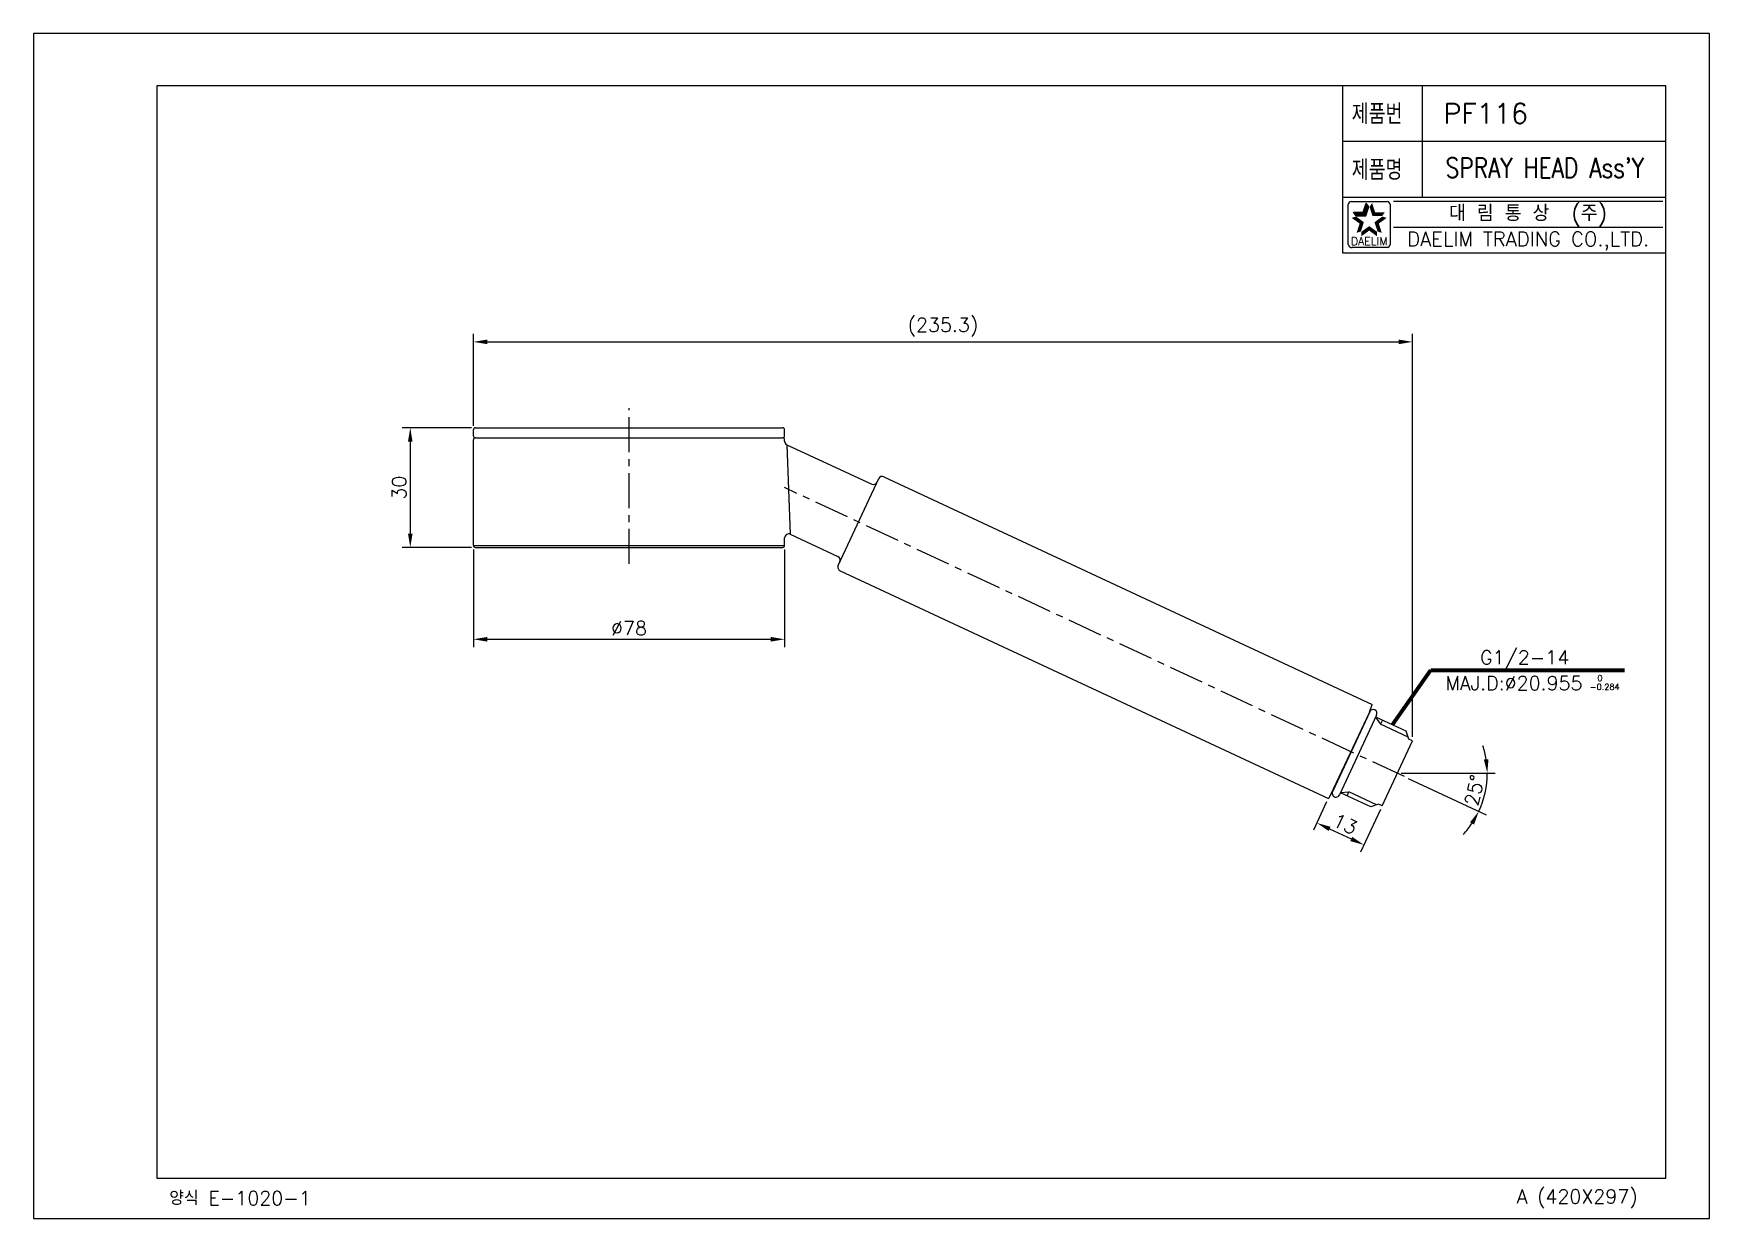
# Model space of a CAD drawing. Extents: x -5208 to -4788, y -2436 to -2139.
import ezdxf
from ezdxf.enums import TextEntityAlignment as Align

# ---------------------------------------------------------------- set-up
doc = ezdxf.new("R2010")
doc.units = 0
doc.header["$LTSCALE"] = 7
doc.linetypes.add('CENTER', pattern=[2, 1.25, -0.25, 0.25, -0.25])
doc.layers.get('0').update_dxf_attribs({"color": 2, "linetype": 'CONTINUOUS'})
doc.layers.get('Defpoints').update_dxf_attribs({"linetype": 'CONTINUOUS'})
for name, color, linetype in [('CEN', 1, 'CENTER'), ('D', 2, 'CONTINUOUS'), ('DIM', 2, 'CONTINUOUS'), ('DWG', 7, 'CONTINUOUS'), ('TXT', 4, 'CONTINUOUS')]:
    doc.layers.add(name, color=color, linetype=linetype)
doc.styles.add('DD', font='romans', dxfattribs={"bigfont": 'GHS.shx'})
doc.styles.add('GHS', font='ROMANS.shx', dxfattribs={"bigfont": 'GHS.shx'})
doc.styles.add('ROMANS', font='romans', dxfattribs={"bigfont": 'GHS.shx'})
doc.dimstyles.new('CWC', dxfattribs={"dimscale": 0, "dimtxt": 3.5, "dimasz": 3.5, "dimexe": 2, "dimexo": 1, "dimgap": 1, "dimtad": 1, "dimdec": 4, "dimdsep": 46, "dimtxsty": 'DD', "dimcen": 3, "dimclrd": 2, "dimclre": 2, "dimclrt": 2, "dimadec": 3, "dimazin": 2, "dimtfac": 1, "dimtdec": 4, "dimtmove": 0, "dimatfit": 3, "dimfxl": 0, "dimtvp": 1, "dimtolj": 1, "dimtzin": 0, "dimlwd": -1, "dimlwe": -1, "dimarcsym": 0})
doc.dimstyles.new('STANDARD$7', dxfattribs={"dimtxt": 3.5, "dimasz": 3, "dimexe": 1, "dimexo": 1, "dimgap": 1, "dimtad": 3, "dimdec": 4, "dimzin": 0, "dimdsep": 46, "dimtxsty": 'GHS', "dimcen": 1, "dimclrd": 2, "dimclre": 256, "dimclrt": 2, "dimadec": 4, "dimazin": 0, "dimtfac": 1, "dimtdec": 4, "dimtmove": 2, "dimatfit": 2, "dimfxl": 0, "dimtolj": 1, "dimtzin": 0, "dimlwd": -1, "dimlwe": -1, "dimarcsym": 0})

# ---------------------------------------------------------------- blocks, each defined once
blk = doc.blocks.new('BORDER')
for p, q in [((1, 1), (0, 1)), ((0, 1), (0, 0)), ((1, 0), (1, 1)), ((0, 0), (1, 0))]:
    blk.add_line(p, q)
blk = doc.blocks.new('*D1')
at = {"layer": 'Defpoints', "color": 0}
for p in [(-5522.18, -3439.17), (-5508.71, -3441.03), (-5513.27, -3450.82)]:
    blk.add_point(p, dxfattribs=at)
at = {"layer": 'DWG', "color": 2}
for p, q in [((-5522.61, -3440.07), (-5525.9, -3447.14)), ((-5509.13, -3441.94), (-5514.12, -3452.63)), ((-5521.88, -3446.81), (-5516.45, -3449.34))]:
    blk.add_line(p, q, dxfattribs=at)
for points in [[(-5521.64, -3446.28), (-5522.13, -3447.34), (-5525.06, -3445.33)], [(-5516.2, -3448.81), (-5516.69, -3449.87), (-5513.27, -3450.82)]]:
    blk.add_solid(points, dxfattribs=at)
at = {"layer": 'DWG', "color": 2, "insert": (-5518, -3445.58), "char_height": 3.5, "attachment_point": 5, "rotation": 335, "style": 'DD'}
blk.add_mtext('\\A1;13', dxfattribs=at)
blk = doc.blocks.new('*D2')
at = {"layer": 'Defpoints', "color": 0}
for p in [(-5736.44, -3375.78), (-5658.44, -3375.78), (-5658.44, -3399.29)]:
    blk.add_point(p, dxfattribs=at)
at = {"layer": 'DWG', "color": 2}
for p, q in [((-5736.44, -3376.78), (-5736.44, -3401.29)), ((-5658.44, -3376.78), (-5658.44, -3401.29)), ((-5732.94, -3399.29), (-5661.94, -3399.29))]:
    blk.add_line(p, q, dxfattribs=at)
for points in [[(-5732.94, -3398.7), (-5732.94, -3399.87), (-5736.44, -3399.29)], [(-5661.94, -3398.7), (-5661.94, -3399.87), (-5658.44, -3399.29)]]:
    blk.add_solid(points, dxfattribs=at)
at = {"layer": 'DWG', "color": 2, "insert": (-5697.44, -3396.54), "char_height": 3.5, "attachment_point": 5, "style": 'DD'}
blk.add_mtext('\\A1;%%C78', dxfattribs=at)
blk = doc.blocks.new('*D3')
at = {"layer": 'Defpoints', "color": 0}
for p in [(-5735.94, -3346.28), (-5752.26, -3376.28), (-5735.94, -3376.28)]:
    blk.add_point(p, dxfattribs=at)
at = {"layer": 'DWG', "color": 2}
for p, q in [((-5736.94, -3346.28), (-5754.26, -3346.28)), ((-5752.26, -3349.78), (-5752.26, -3372.78)), ((-5736.94, -3376.28), (-5754.26, -3376.28))]:
    blk.add_line(p, q, dxfattribs=at)
for points in [[(-5752.84, -3349.78), (-5751.68, -3349.78), (-5752.26, -3346.28)], [(-5752.84, -3372.78), (-5751.68, -3372.78), (-5752.26, -3376.28)]]:
    blk.add_solid(points, dxfattribs=at)
at = {"layer": 'DWG', "color": 2, "insert": (-5755.01, -3361.28), "char_height": 3.5, "attachment_point": 5, "rotation": 90, "style": 'DD'}
blk.add_mtext('\\A1;30', dxfattribs=at)
blk = doc.blocks.new('*D4')
at = {"layer": 'Defpoints', "color": 0}
for p in [(-5501.1, -3324.75), (-5736.44, -3346.78), (-5501.1, -3424.72)]:
    blk.add_point(p, dxfattribs=at)
at = {"layer": 'DWG', "color": 2}
for p, q in [((-5736.44, -3345.78), (-5736.44, -3322.75)), ((-5732.94, -3324.75), (-5504.6, -3324.75)), ((-5501.1, -3423.72), (-5501.1, -3322.75))]:
    blk.add_line(p, q, dxfattribs=at)
for points in [[(-5732.94, -3324.16), (-5732.94, -3325.33), (-5736.44, -3324.75)], [(-5504.6, -3324.16), (-5504.6, -3325.33), (-5501.1, -3324.75)]]:
    blk.add_solid(points, dxfattribs=at)
at = {"layer": 'DWG', "color": 2, "insert": (-5618.77, -3321.08), "char_height": 3.5, "attachment_point": 5, "style": 'DD'}
blk.add_mtext('\\A1;(235.3)', dxfattribs=at)
blk = doc.blocks.new('*D5')
at = {"layer": 'Defpoints', "color": 0}
for p in [(-5658.44, -3361.28), (-5505.79, -3432.88), (-5504.91, -3432.88), (-5503.09, -3433.72), (-5483.3, -3439.35)]:
    blk.add_point(p, dxfattribs=at)
at = {"layer": 'DWG', "color": 2}
for p, q in [((-5503.91, -3432.88), (-5480.36, -3432.88)), ((-5502.19, -3434.15), (-5482.66, -3443.25))]:
    blk.add_line(p, q, dxfattribs=at)
for start, end in [(8.9018, 17.8037), (335, 360), (317.1963, 326.0982)]:
    blk.add_arc((-5504.91, -3432.88), 22.55, start, end, dxfattribs=at)
for points in [[(-5482.05, -3429.34), (-5483.21, -3429.43), (-5482.36, -3432.88)], [(-5486.7, -3445.17), (-5485.68, -3445.74), (-5484.47, -3442.41)]]:
    blk.add_solid(points, dxfattribs=at)
at = {"layer": 'DWG', "color": 2, "insert": (-5485.58, -3437.16), "char_height": 3.5, "attachment_point": 5, "rotation": 77.5, "style": 'DD'}
blk.add_mtext('\\A1;25°', dxfattribs=at)

msp = doc.modelspace()

# ---------------------------------------------------------------- linework, layer by layer
at = {"color": 7}
for p, q in [((-4879.8126, -2151.64351), (-4879.8126, -2193.64351)), ((-4859.8126, -2151.64351), (-4859.8126, -2179.64351)), ((-4879.8126, -2165.64351), (-4798.8126, -2165.64351)), ((-4879.8126, -2179.64351), (-4798.8126, -2179.64351)), ((-4879.8126, -2193.64351), (-4798.8126, -2193.64351))]:
    msp.add_line(p, q, dxfattribs=at)
at = {"color": 2, "linetype": 'Continuous'}
for p, q in [((-4878.33511, -2191.50898), (-4878.33511, -2181.50898)), ((-4877.58511, -2180.75898), (-4868.58511, -2180.75898)), ((-4867.83511, -2181.50898), (-4867.83511, -2191.50898)), ((-4867.01341, -2180.64351), (-4799.51341, -2180.64351)), ((-4867.01341, -2187.14351), (-4799.51341, -2187.14351)), ((-4868.58511, -2192.25898), (-4877.33511, -2192.25898))]:
    msp.add_line(p, q, dxfattribs=at)
at = {"color": 2}
for p, q in [((-4876.99847, -2183.46044), (-4874.57346, -2183.46044)), ((-4876.33337, -2184.37587), (-4876.99847, -2183.46044)), ((-4874.57346, -2183.46044), (-4873.82409, -2181.15412)), ((-4873.90836, -2184.37587), (-4873.15899, -2182.06955)), ((-4873.15899, -2182.06955), (-4873.82409, -2181.15412)), ((-4876.33337, -2184.37587), (-4873.90836, -2184.37587))]:
    msp.add_line(p, q, dxfattribs=at)
at = {"color": 7, "linetype": 'Continuous'}
for p, q in [((-5097.57844, -2239.46455), (-5097.57844, -2237.96455)), ((-5097.07844, -2237.46455), (-5020.07844, -2237.46455)), ((-5019.57844, -2239.46455), (-5019.57844, -2237.96455)), ((-5097.57844, -2266.96455), (-5097.57844, -2240.46455)), ((-5019.57844, -2240.79385), (-5019.57844, -2240.46455)), ((-5019.00137, -2241.69986), (-4997.76453, -2251.60276)), ((-4994.68406, -2249.72907), (-4872.33251, -2306.78254)), ((-5097.07844, -2267.46455), (-5086.57844, -2267.46455)), ((-5086.57844, -2267.46455), (-5030.57844, -2267.46455)), ((-5030.57844, -2267.46455), (-5020.07844, -2267.46455)), ((-5019.57844, -2266.96455), (-5019.57844, -2265.06797)), ((-5018.15621, -2264.16153), (-5006.2169, -2269.72892)), ((-5005.67214, -2273.29308), (-4883.32058, -2330.34654)), ((-4873.04909, -2308.75132), (-4872.33251, -2306.78254)), ((-4863.86194, -2313.5157), (-4871.46286, -2309.97134)), ((-4869.77333, -2310.75917), (-4870.24983, -2311.78104)), ((-4863.14729, -2315.47919), (-4863.86194, -2313.5157)), ((-4869.84811, -2332.21535), (-4862.24098, -2315.90181)), ((-4862.24098, -2315.90181), (-4863.14729, -2315.47919)), ((-4882.27302, -2328.53211), (-4883.32058, -2330.34654)), ((-4872.71791, -2332.50738), (-4880.31883, -2328.96301)), ((-4878.6293, -2329.75085), (-4878.1528, -2328.72899)), ((-4870.75442, -2331.79273), (-4872.71791, -2332.50738)), ((-4869.84811, -2332.21535), (-4870.75442, -2331.79273))]:
    msp.add_line(p, q, dxfattribs=at)
at = {"color": 2, "linetype": 'Continuous'}
for centre, radius, start, end in [((-4877.58511, -2181.50898), 0.75, 90, 180), ((-4868.58511, -2181.50898), 0.75, 0, 90), ((-4877.46011, -2191.38398), 0.88388, 188.1301024, 278.1301024), ((-4868.58511, -2191.50898), 0.75, 270, 0)]:
    msp.add_arc(centre, radius, start, end, dxfattribs=at)
at = {"color": 7, "linetype": 'Continuous'}
for centre, radius, start, end in [((-5097.07844, -2237.96455), 0.5, 89.9999999, 180), ((-5020.07844, -2237.96455), 0.5, 0, 90), ((-5097.07844, -2239.46455), 0.5, 180, 270.0000001), ((-5097.07844, -2240.46455), 0.5, 90, 180), ((-5020.07844, -2239.46455), 0.5, 269.9999999, 0), ((-5020.07844, -2240.46455), 0.5, 0, 90), ((-5018.57848, -2240.79376), 0.99999, 180.0052185, 244.9809046), ((-4997.34191, -2250.69645), 1, 245, 335), ((-4995.10668, -2250.63538), 1, 65, 155), ((-5097.07844, -2266.96455), 0.5, 180, 270.0000004), ((-5020.07844, -2266.96455), 0.5, 269.9999996, 0), ((-5018.57848, -2265.06789), 0.99999, 65.0192006, 180.0046137), ((-5005.24952, -2272.38677), 1, 155, 245), ((-5006.63951, -2270.63523), 1, 335, 65), ((-4872.10939, -2309.09334), 1, 160, 174.441202), ((-4881.40699, -2329.03211), 1, 135.558798, 150)]:
    msp.add_arc(centre, radius, start, end, dxfattribs=at)
at = {"color": 2}
for points in [[(-4876.99847, -2183.46044), (-4876.33337, -2184.37587), (-4874.57346, -2183.46044), (-4873.90836, -2184.37587)], [(-4874.57346, -2183.46044), (-4873.90836, -2184.37587), (-4873.82409, -2181.15412), (-4873.15899, -2182.06955)], [(-4872.34613, -2181.15412), (-4873.01123, -2182.06955), (-4871.59676, -2183.46044), (-4872.26186, -2184.37587)], [(-4871.59676, -2183.46044), (-4872.26186, -2184.37587), (-4869.17175, -2183.46044), (-4869.83685, -2184.37587)], [(-4875.49331, -2186.29145), (-4874.41716, -2185.94179), (-4877.45519, -2184.86607), (-4876.37903, -2184.5164)], [(-4876.24268, -2188.59778), (-4875.16653, -2188.24811), (-4875.49331, -2186.29145), (-4874.41716, -2185.94179)], [(-4873.08511, -2188.04112), (-4873.08511, -2186.90958), (-4875.04699, -2189.4665), (-4875.04699, -2188.33496)], [(-4871.12324, -2189.4665), (-4871.12324, -2188.33496), (-4873.08511, -2188.04112), (-4873.08511, -2186.90958)], [(-4868.71503, -2184.86607), (-4869.79119, -2184.5164), (-4870.67691, -2186.29145), (-4871.75306, -2185.94179)], [(-4870.67691, -2186.29145), (-4871.75306, -2185.94179), (-4869.92754, -2188.59778), (-4871.00369, -2188.24811)]]:
    msp.add_solid(points, dxfattribs=at)
at = {"layer": 'CEN'}
for p, q in [((-5058.57844, -2271.5811), (-5058.57844, -2232.56387)), ((-4864.23193, -2324.90382), (-5019.57844, -2252.46455))]:
    msp.add_line(p, q, dxfattribs=at)
at = {"layer": 'D'}
for p, q in [((-4872.94507, -2308.65417), (-4882.28058, -2328.67424)), ((-4871.22309, -2309.45714), (-4880.5586, -2329.47721)), ((-4871.48812, -2310.02552), (-4870.24983, -2311.78104)), ((-4863.31658, -2315.01407), (-4870.24983, -2311.78104)), ((-4880.29356, -2328.90883), (-4878.1528, -2328.72899)), ((-4871.21954, -2331.96202), (-4878.1528, -2328.72899))]:
    msp.add_line(p, q, dxfattribs=at)
for centre, start, end in [((-4872.08408, -2309.05565), 335, 155), ((-4881.41959, -2329.07572), 155, 335)]:
    msp.add_arc(centre, 0.95, start, end, dxfattribs=at)
at = {"layer": 'DWG'}
for p, q in [((-5097.07844, -2239.96455), (-5020.07844, -2239.96455)), ((-5019.00137, -2241.69986), (-5018.15617, -2264.16145)), ((-5006.15582, -2271.96415), (-4996.01299, -2250.21276)), ((-5097.57844, -2266.96455), (-5019.57844, -2266.96455)), ((-4873.04909, -2308.75132), (-4882.7968, -2329.43933))]:
    msp.add_line(p, q, dxfattribs=at)
at = {"layer": 'TXT'}
for p, q in [((-5176.8126, -2425.64351), (-5176.8126, -2151.64351)), ((-5176.8126, -2151.64351), (-4798.8126, -2151.64351)), ((-4798.8126, -2151.64351), (-4798.8126, -2425.64351)), ((-4798.8126, -2425.64351), (-5176.8126, -2425.64351))]:
    msp.add_line(p, q, dxfattribs=at)

# ---------------------------------------------------------------- block references
at = {"xscale": 420, "yscale": 297, "zscale": 420}
msp.add_blockref('BORDER', (-5207.8126, -2435.64351), dxfattribs=at)

# ---------------------------------------------------------------- texts
at = {"color": 7, "style": 'GHS'}
msp.add_text('PF116', height=5, dxfattribs=at).set_placement((-4843.87687, -2158.67441), align=Align.MIDDLE)
at = {"color": 7, "style": 'GHS', "width": 0.8}
msp.add_text("SPRAY HEAD Ass'Y", height=5, dxfattribs=at).set_placement((-4829.08899, -2172.29889), align=Align.MIDDLE)
at = {"color": 7, "linetype": 'Continuous'}
for s, height, style, p in [('대 림 통 상  (주)', 4, 'GHS', (-4833.25307, -2183.94841)), ('DAELIM TRADING CO.,LTD.', 3.6, 'ROMANS', (-4833.25307, -2190.71576))]:
    msp.add_text(s, height=height, dxfattribs=dict(at, style=style)).set_placement(p, align=Align.MIDDLE)
at = {"color": 2, "linetype": 'Continuous', "style": 'ROMANS'}
msp.add_text('DAELIM', height=2, dxfattribs=at).set_placement((-4873.08511, -2191.70898), align=Align.CENTER)
at = {"color": 2, "style": 'GHS'}
for s, p in [('0', (-4815.9195, -2300.94159)), ('-0.284', (-4817.77476, -2303.16853))]:
    msp.add_text(s, height=1.5, dxfattribs=at).set_placement(p)
at = {"char_height": 3.5, "attachment_point": 5, "style": 'GHS'}
for s, insert in [('G1/2-14', (-4834.13383, -2295.58357)), ('MAJ.D:%%c20.955', (-4836.81131, -2301.46777))]:
    msp.add_mtext(s, dxfattribs=dict(at, insert=insert))
at = {"layer": 'DIM', "style": 'GHS', "width": 0.8}
for s, p in [('제품번', (-4877.47224, -2161.33094)), ('제품명', (-4877.47224, -2175.33094))]:
    msp.add_text(s, height=5, dxfattribs=at).set_placement(p)
at = {"layer": 'DWG', "style": 'GHS'}
for s, p in [('양식 E-1020-1', (-5173.79045, -2432.2715)), ('A (420X297)', (-4836.11545, -2431.90425))]:
    msp.add_text(s, height=3.5, dxfattribs=at).set_placement(p)

# ---------------------------------------------------------------- dimensions: what is measured, and where the dimension line sits
at = {"layer": 'DWG'}
for base, p1, p2, text, picture, middle in [((-4862.24098, -2215.92883), (-5097.57844, -2237.96455), (-4862.24098, -2315.90181), '(235.3)', '*D4', (-4979.90971, -2212.26216)), ((-5019.57844, -2290.46926), (-5097.57844, -2266.96455), (-5019.57844, -2266.96455), '%%C<>', '*D2', (-5058.57844, -2287.71926))]:
    dim = msp.add_linear_dim(base=base, p1=p1, p2=p2, text=text, dimstyle='CWC', override={"dimscale": 1}, dxfattribs=at)
    dim.commit()
    dim.dimension.update_dxf_attribs({"geometry": picture, "text_midpoint": middle, "insert": (638.86273, 1108.81904)})
for base, p1, p2, angle, picture, middle in [((-5113.39649, -2267.46455), (-5097.07844, -2237.46455), (-5097.07844, -2267.46455), 90, '*D3', (-5116.14649, -2252.46455)), ((-4874.41201, -2342.00267), (-4883.32058, -2330.34654), (-4869.84811, -2332.21535), 335, '*D1', (-4879.14081, -2336.7633))]:
    dim = msp.add_linear_dim(base=base, p1=p1, p2=p2, angle=angle, dimstyle='CWC', override={"dimscale": 1}, dxfattribs=at)
    dim.commit()
    dim.dimension.update_dxf_attribs({"geometry": picture, "text_midpoint": middle, "insert": (638.86273, 1108.81904)})
dim = msp.add_angular_dim_2l(base=(-4844.44182, -2330.52601), line1=((-4866.04455, -2324.05858), (-4866.93048, -2324.05858)), line2=((-4864.23193, -2324.90382), (-5019.57844, -2252.46455)), dimstyle='CWC', override={"dimscale": 1}, dxfattribs=at)
dim.commit()
dim.dimension.update_dxf_attribs({"geometry": '*D5', "text_midpoint": (-4846.71382, -2328.3441), "insert": (638.86273, 1108.81904)})

# ---------------------------------------------------------------- leaders
at = {"color": 0}
msp.add_leader([(-4867.27748, -2311.92301), (-4857.64176, -2298.21442), (-4809.13347, -2298.21442)], dimstyle='STANDARD$7', override={"dimexo": 1.5, "dimgap": 1, "dimtad": 0, "dimcen": -1, "dimclrd": 256, "dimclre": 256, "dimclrt": 256, "dimadec": 4, "dimtix": 1, "dimtofl": 1, "dimtmove": 1, "dimatfit": 0, "dimlwd": 65535, "dimlwe": 65535}, dxfattribs=at)

doc.saveas('drawing.dxf')
